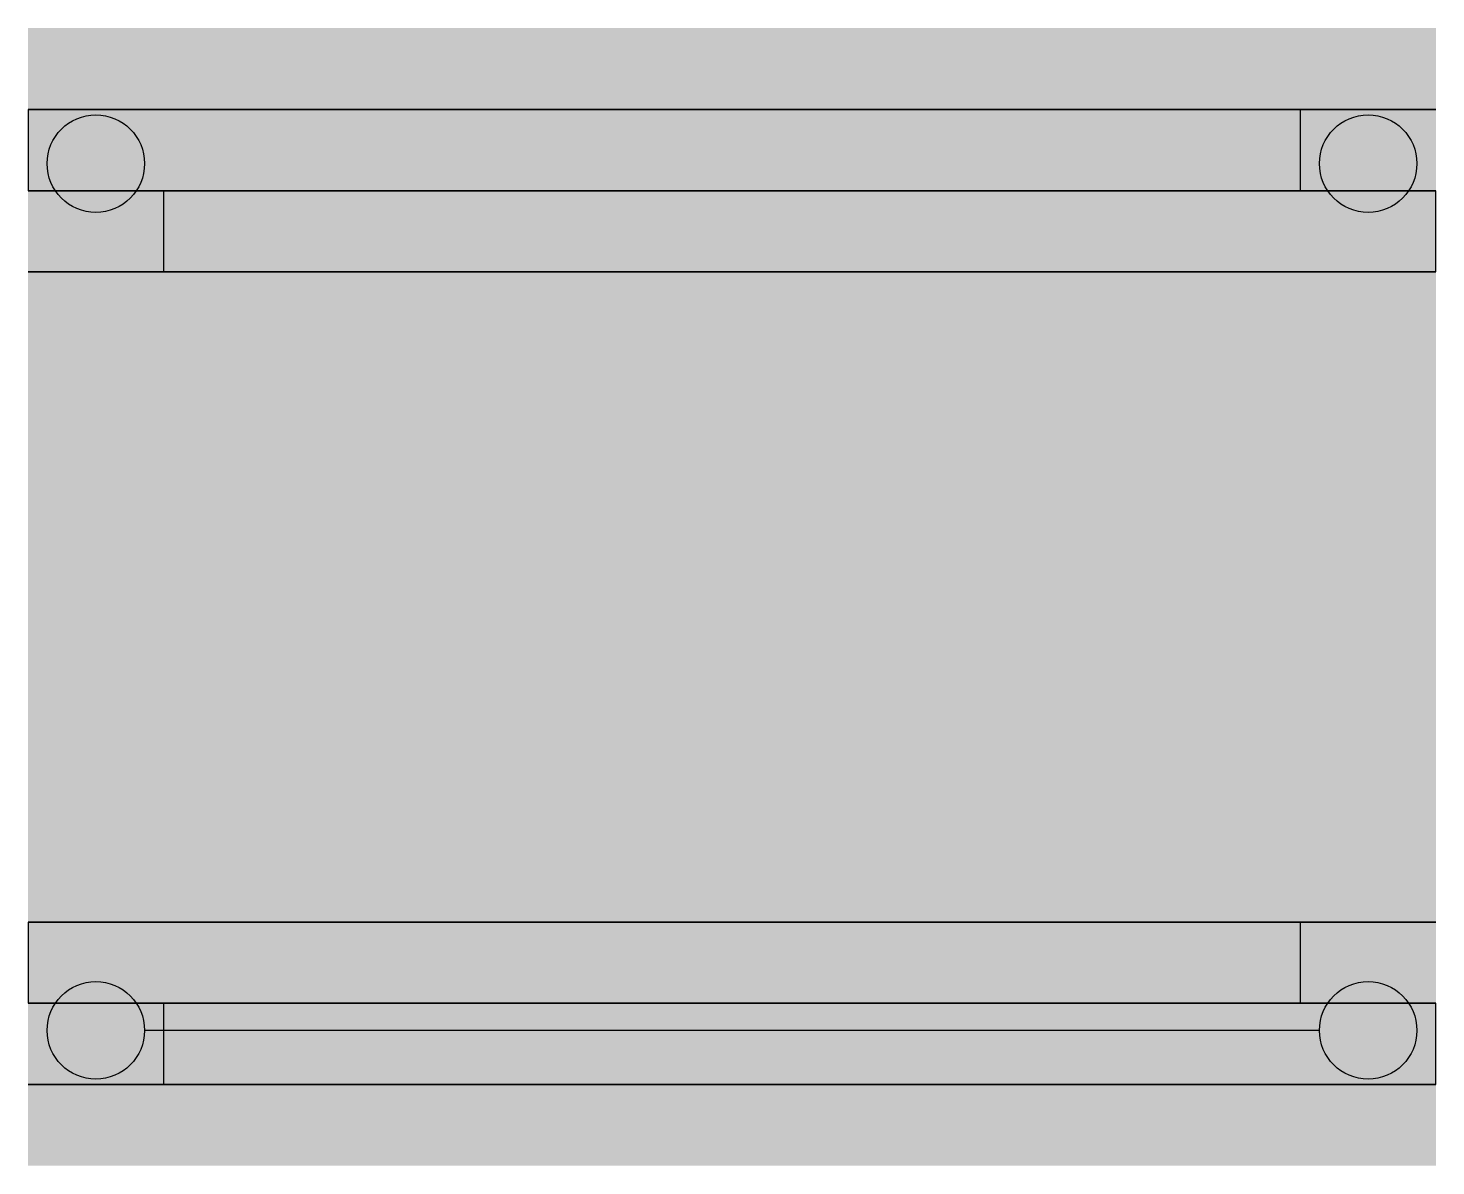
# Model space of a CAD drawing. Extents: x 3.665 to 4.185, y 0.773 to 1.193.
import ezdxf

# ---------------------------------------------------------------- set-up
doc = ezdxf.new("R2010")
doc.units = 0
doc.layers.get('0').update_dxf_attribs({"linetype": 'CONTINUOUS'})

msp = doc.modelspace()

# ---------------------------------------------------------------- linework, layer by layer
at = {"color": 0}
msp.add_line((4.14162, 0.82278, 0.65), (3.70762, 0.82278, 0.65), dxfattribs=at)
for centre in [(3.68962, 1.14278, 0.45), (4.15962, 1.14278, 0.45), (3.68962, 0.82278, 0.45), (4.15962, 0.82278, 0.45)]:
    msp.add_circle(centre, 0.018, dxfattribs=at)
for points in [[(3.71462, 1.19278), (3.66462, 1.19278), (3.71462, 0.77278), (3.66462, 0.77278)], [(3.66462, 1.19278, 0.4), (3.71462, 1.19278, 0.4), (3.66462, 0.77278, 0.4), (3.71462, 0.77278, 0.4)], [(3.71462, 1.19278, 0.59), (3.66462, 1.19278, 0.59), (3.71462, 0.83278, 0.59), (3.66462, 0.83278, 0.59)], [(4.13462, 1.19278, 0.425), (4.13462, 0.77278, 0.425), (3.71462, 1.19278, 0.425), (3.71462, 0.77278, 0.425)], [(4.18462, 1.19278), (4.13462, 1.19278), (4.18462, 0.77278), (4.13462, 0.77278)], [(4.13462, 1.19278, 0.4), (4.18462, 1.19278, 0.4), (4.13462, 0.77278, 0.4), (4.18462, 0.77278, 0.4)], [(4.18462, 1.19278, 0.59), (4.13462, 1.19278, 0.59), (4.18462, 0.83278, 0.59), (4.13462, 0.83278, 0.59)]]:
    msp.add_solid(points, dxfattribs=at)
at = {"color": 0, "linetype": 'CONTINUOUS'}
for points in [[(4.13462, 1.16278, 0.4), (3.66462, 1.16278, 0.05), (3.66462, 1.13278, 0.05), (4.13462, 1.13278, 0.4)], [(3.71462, 1.16278, 0.05), (4.18462, 1.16278, 0.4), (4.13462, 1.16278, 0.4), (3.66462, 1.16278, 0.05)], [(3.66462, 1.13278, 0.05), (4.13462, 1.13278, 0.4), (4.18462, 1.13278, 0.4), (3.71462, 1.13278, 0.05)], [(4.18462, 1.13278, 0.05), (3.71462, 1.13278, 0.4), (3.66462, 1.13278, 0.4), (4.13462, 1.13278, 0.05)], [(3.71462, 1.10278, 0.4), (4.18462, 1.10278, 0.05), (4.18462, 1.13278, 0.05), (3.71462, 1.13278, 0.4)], [(4.13462, 1.10278, 0.05), (3.66462, 1.10278, 0.4), (3.71462, 1.10278, 0.4), (4.18462, 1.10278, 0.05)], [(3.71462, 0.86278, 0.05), (4.18462, 0.86278, 0.4), (4.13462, 0.86278, 0.4), (3.66462, 0.86278, 0.05)], [(4.13462, 0.86278, 0.4), (3.66462, 0.86278, 0.05), (3.66462, 0.83278, 0.05), (4.13462, 0.83278, 0.4)], [(4.18462, 0.83278, 0.05), (3.71462, 0.83278, 0.4), (3.66462, 0.83278, 0.4), (4.13462, 0.83278, 0.05)], [(3.66462, 0.83278, 0.05), (4.13462, 0.83278, 0.4), (4.18462, 0.83278, 0.4), (3.71462, 0.83278, 0.05)], [(3.71462, 0.80278, 0.4), (4.18462, 0.80278, 0.05), (4.18462, 0.83278, 0.05), (3.71462, 0.83278, 0.4)], [(4.13462, 0.80278, 0.05), (3.66462, 0.80278, 0.4), (3.71462, 0.80278, 0.4), (4.18462, 0.80278, 0.05)]]:
    msp.add_3dface(points, dxfattribs=at)

doc.saveas('drawing.dxf')
